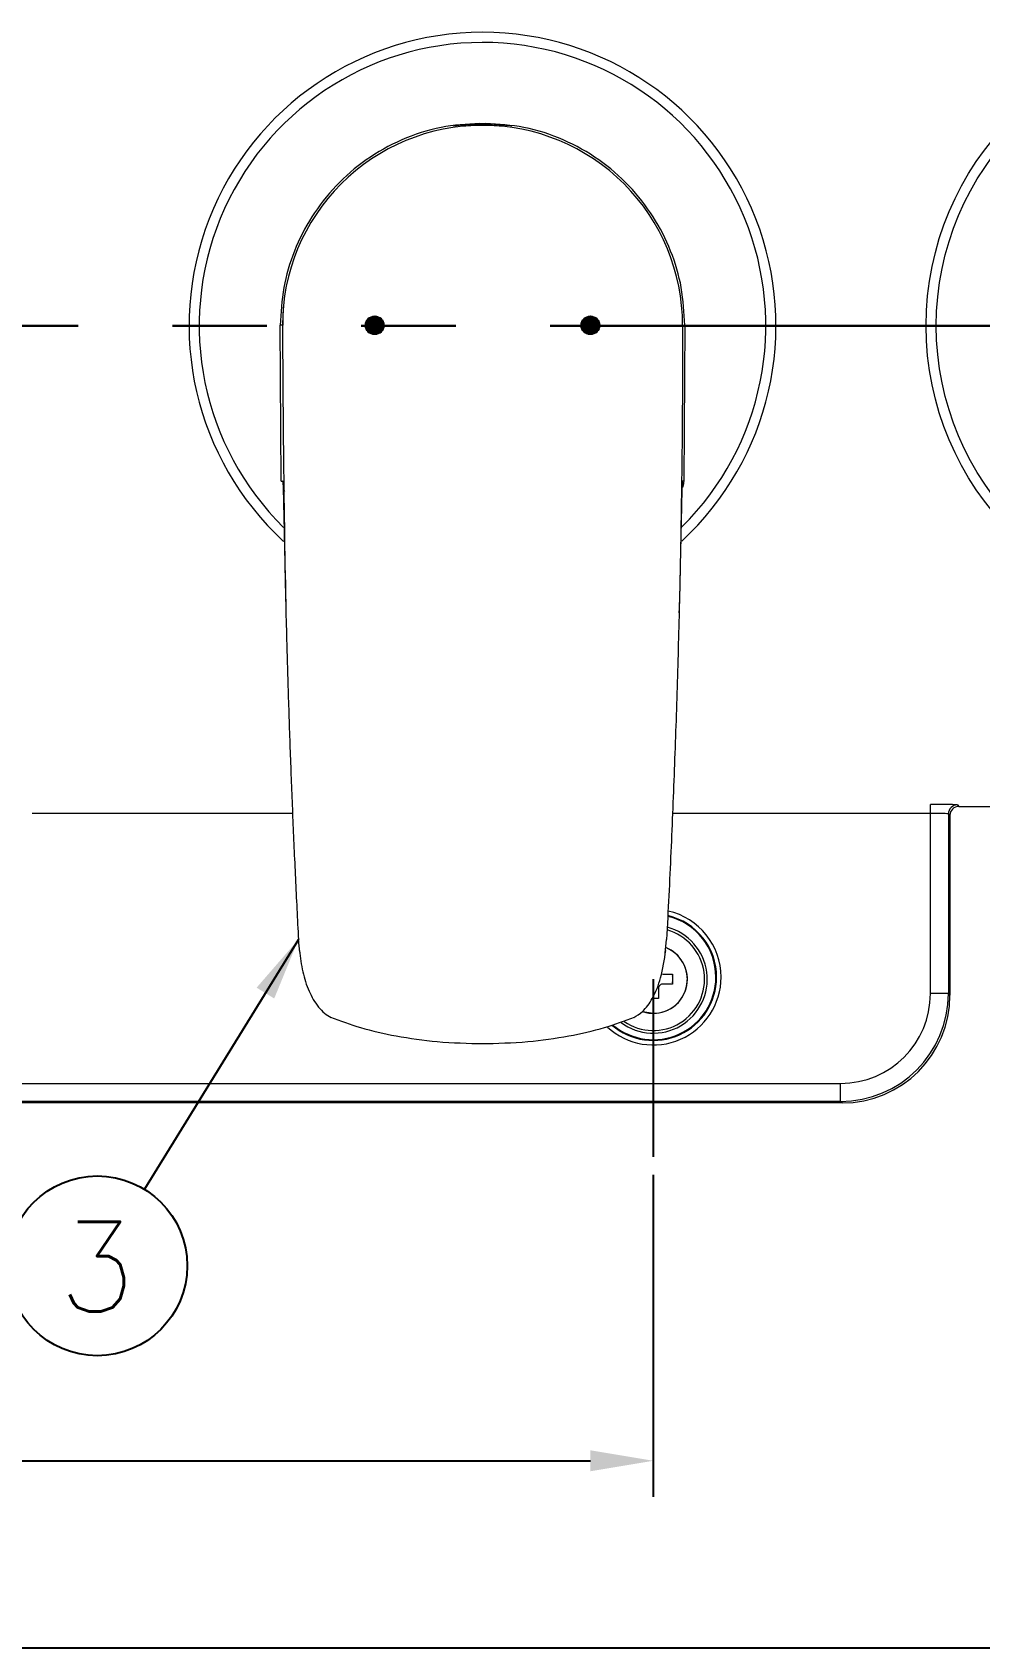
# Model space of a CAD drawing. Extents: x 14808 to 20058, y -13198 to -11680.
# Drawn here: x 15944.5 to 15997.2, y -12092.2 to -12002.3 of the extents above; entities that cross this region are included whole.
import ezdxf

# ---------------------------------------------------------------- set-up
doc = ezdxf.new("R2010")
doc.units = 0
doc.header["$LTSCALE"] = 7
doc.header["$MEASUREMENT"] = 0
doc.linetypes.add('PHANTOM', pattern=[2.5, 1.25, -0.25, 0.25, -0.25, 0.25, -0.25])
doc.layers.get('0').update_dxf_attribs({"color": 2, "linetype": 'CONTINUOUS'})
for name, color, linetype in [('D', 2, 'CONTINUOUS'), ('DIM', 2, 'CONTINUOUS'), ('DWG', 7, 'CONTINUOUS'), ('PH', 3, 'PHANTOM')]:
    doc.layers.add(name, color=color, linetype=linetype)
doc.styles.add('GHS', font='romans', dxfattribs={"bigfont": 'ghs'})
doc.dimstyles.new('STANDARD$7', dxfattribs={"dimtxt": 3.5, "dimasz": 3, "dimexe": 1, "dimexo": 0.0625, "dimgap": 1, "dimtad": 1, "dimdec": 4, "dimzin": 0, "dimdsep": 46, "dimtxsty": 'GHS', "dimcen": 1, "dimclrt": 2, "dimadec": 0, "dimazin": 0, "dimtfac": 1, "dimtdec": 4, "dimtofl": 0, "dimtmove": 0, "dimatfit": 3, "dimfxl": 1, "dimtolj": 1, "dimtzin": 0, "dimarcsym": 0})

msp = doc.modelspace()

# ---------------------------------------------------------------- hatches: boundary and pattern name
at = {"layer": 'DIM'}
h = msp.add_hatch(dxfattribs=at)
h.set_pattern_fill('ANSI31', color=256, scale=0.5, angle=-90, style=0)
h.set_pattern_definition([(315, (15700.857596, -11036.4816), (0.044194174, 0.044194174), [])])
h.paths.add_polyline_path([(15964.082, -12018.606, 0.414214), (15963.582, -12018.106, 0.414214), (15963.082, -12018.606)])
h.paths.add_polyline_path([(15963.582, -12019.106, 0.414214), (15964.082, -12018.606), (15963.082, -12018.606, 0.414214)])
h = msp.add_hatch(dxfattribs=at)
h.set_pattern_fill('ANSI31', color=256, scale=0.5, angle=-90, style=0)
h.set_pattern_definition([(315, (12586.883496, -11279.64039), (0.0441941738, 0.0441941738), [])])
h.paths.add_polyline_path([(15975.082, -12018.606, -0.414214), (15975.582, -12018.106, -0.414214), (15976.082, -12018.606)])
h.paths.add_polyline_path([(15975.582, -12019.106, -0.414214), (15975.082, -12018.606), (15976.082, -12018.606, -0.414214)])

# ---------------------------------------------------------------- linework, layer by layer
at = {"color": 7, "linetype": 'Continuous', "lineweight": 15}
for p, q in [((15968.654, -12007.519), (15968.463, -12007.533)), ((15970.699, -12007.533), (15970.508, -12007.519)), ((15958.388, -12027.276), (15958.331, -12018.607)), ((15958.451, -12018.607), (15958.331, -12018.607)), ((15980.711, -12018.607), (15980.831, -12018.607)), ((15980.831, -12018.607), (15980.774, -12027.276)), ((15958.584, -12027.857), (15958.52, -12027.735)), ((15958.643, -12034.487), (15958.646, -12034.608)), ((15980.516, -12034.608), (15980.519, -12034.487)), ((15994.494, -12045.763), (15994.494, -12045.263)), ((15959.013, -12045.763), (15944.538, -12045.763)), ((15994.494, -12045.763), (15980.146, -12045.763)), ((15994.494, -12055.79), (15994.494, -12045.763)), ((15995.494, -12045.789), (15995.494, -12055.79)), ((15995.581, -12045.877), (15995.494, -12045.789)), ((15995.581, -12045.877), (15995.581, -12055.878)), ((15995.994, -12045.289), (15996.081, -12045.377)), ((15996.081, -12045.377), (16006.331, -12045.377)), ((15959.416, -12053.493), (15959.34, -12052.782)), ((15979.736, -12053.535), (15979.822, -12052.782)), ((15979.596, -12054.709), (15980.156, -12054.709)), ((15980.166, -12054.867), (15980.156, -12054.801)), ((15980.156, -12055.187), (15980.173, -12055.035)), ((15979.366, -12056.069), (15979.021, -12056.069)), ((15979.366, -12055.509), (15979.366, -12056.069)), ((15995.494, -12055.79), (15994.494, -12055.79)), ((15995.494, -12055.79), (15995.581, -12055.878)), ((15793.668, -12060.789), (15989.494, -12060.789)), ((15989.494, -12061.789), (15989.494, -12060.789)), ((15989.582, -12061.877), (15793.58, -12061.877)), ((15989.494, -12061.789), (15793.668, -12061.789)), ((15989.582, -12061.877), (15989.494, -12061.789))]:
    msp.add_line(p, q, dxfattribs=at)
at = {"color": 1}
msp.add_line((15979.081, -12054.994), (15979.081, -12064.872), dxfattribs=at)
at = {"color": 7, "linetype": 'Continuous', "lineweight": 15, "flags": 128}
for points in [[(15967.966, -12007.509), (15968.114, -12007.481), (15968.425, -12007.438), (15968.87, -12007.396), (15969.395, -12007.372), (15969.936, -12007.377), (15970.435, -12007.407), (15970.842, -12007.451), (15971.111, -12007.492), (15971.206, -12007.513), (15971.119, -12007.507), (15970.862, -12007.481), (15970.461, -12007.447), (15969.958, -12007.421), (15969.581, -12007.415), (15969.581, -12007.415)], [(15978.476, -12056.789), (15978.496, -12056.796), (15979.081, -12056.888)]]:
    msp.add_lwpolyline(points, dxfattribs=at)
at = {"color": 7, "linetype": 'Continuous', "lineweight": 15}
for radius in [16.324, 15.759]:
    msp.add_circle((16010.581, -12018.627), radius, dxfattribs=at)
msp.add_circle((15948.153, -12070.938), 5)
for centre, radius, start, end in [((15969.581, -12018.627), 16.324, 90, 227.31718), ((15969.581, -12018.627), 15.759, 314.74002, 225.40805), ((15969.581, -12018.627), 16.324, 312.76965, 90), ((15969.58, -12018.606), 11.129, 89.99432, 180.00555), ((15969.582, -12018.606), 11.129, 359.99442, 90.00569), ((15995.994, -12045.789), 0.5, 90.01954, 179.98004), ((15979.081, -12054.877), 3.481, 0, 76.50426), ((15979.081, -12054.877), 3.521, 0, 76.62351), ((15979.081, -12054.877), 3.771, 0, 77.24871), ((15979.081, -12054.994), 3, 233.24911, 74.85766), ((15979.081, -12054.994), 2.85, 235.31663, 74.38622), ((15979.081, -12054.994), 1.894, 251.30723, 68.34775), ((15979.081, -12054.994), 1.895, 270, 68.49758), ((15979.081, -12054.877), 3.771, 227.39318, 0), ((15979.081, -12054.877), 3.521, 229.13204, 0), ((15979.081, -12054.877), 3.481, 229.47965, 0)]:
    msp.add_arc(centre, radius, start, end, dxfattribs=at)
for centre, major_axis, ratio, start_param, end_param in [((15994.494, -12045.29), (1.5, 0), 0.017455, 0.017453, 1.570796), ((15994.494, -12045.79), (1, 0), 0.026183, 0.017453, 1.570796), ((15996.081, -12045.877), (-0.354, 0.354), 0.999695, 5.497939, 7.068431), ((15989.493, -12055.789), (-4.244, 4.244), 0.999797, 2.356347, 3.926839), ((15989.493, -12055.789), (3.537, -3.537), 0.999695, 5.497939, 7.068431), ((15989.58, -12055.876), (4.244, -4.244), 0.999695, 5.497939, 7.068431)]:
    msp.add_ellipse(centre, major_axis=major_axis, ratio=ratio, start_param=start_param, end_param=end_param, dxfattribs=at)
for points, knots in [([(15969.428, -12007.373), (15968.705, -12007.417), (15967.207, -12007.509), (15965.052, -12008.231), (15963.067, -12009.341), (15961.376, -12010.805), (15960.034, -12012.536), (15959.056, -12014.454), (15958.446, -12016.5), (15958.37, -12017.905), (15958.331, -12018.607)], [0, 0, 0, 0, 0.117615, 0.24361, 0.369625, 0.495665, 0.62173, 0.747811, 0.873904, 1, 1, 1, 1]), ([(15969.581, -12007.415), (15969.399, -12007.417), (15969.036, -12007.422), (15968.55, -12007.456), (15968.185, -12007.492), (15967.976, -12007.516), (15967.976, -12007.511), (15967.976, -12007.51)], [0, 0, 0, 0, 0.213511, 0.426974, 0.641634, 0.856923, 1, 1, 1, 1]), ([(15969.581, -12007.482), (15969.395, -12007.482), (15969.086, -12007.484), (15968.777, -12007.509), (15968.654, -12007.519)], [0, 0, 0, 0, 0.6032328, 1, 1, 1, 1]), ([(15970.508, -12007.519), (15970.385, -12007.509), (15970.076, -12007.484), (15969.767, -12007.482), (15969.581, -12007.482)], [0, 0, 0, 0, 0.396775, 1, 1, 1, 1]), ([(15980.831, -12018.607), (15980.793, -12017.905), (15980.716, -12016.5), (15980.107, -12014.454), (15979.128, -12012.536), (15977.786, -12010.805), (15976.096, -12009.341), (15974.11, -12008.231), (15971.964, -12007.511), (15970.475, -12007.419), (15969.761, -12007.375)], [0, 0, 0, 0, 0.1262827, 0.2525624, 0.3788295, 0.5050814, 0.6313074, 0.7575096, 0.8836906, 1, 1, 1, 1]), ([(15958.505, -12017.516), (15958.49, -12017.697), (15958.462, -12018.06), (15958.465, -12018.425), (15958.467, -12018.607)], [0, 0, 0, 0, 0.500702, 1, 1, 1, 1]), ([(15958.451, -12018.607), (15958.49, -12024.306), (15958.537, -12031.146), (15958.769, -12039.121), (15958.884, -12042.539), (15959.017, -12045.956), (15959.168, -12049.373), (15959.282, -12051.646), (15959.34, -12052.782)], [0, 0, 0, 0, 0.500015, 0.60002, 0.700026, 0.800031, 0.900039, 1, 1, 1, 1]), ([(15980.711, -12018.607), (15980.708, -12020.235), (15980.7, -12023.492), (15980.644, -12028.377), (15980.554, -12033.261), (15980.427, -12038.145), (15980.263, -12043.027), (15980.066, -12047.908), (15979.903, -12051.158), (15979.822, -12052.782)], [0, 0, 0, 0, 0.142867, 0.285735, 0.428603, 0.571471, 0.714338, 0.857206, 1, 1, 1, 1]), ([(15958.388, -12027.276), (15958.406, -12027.277), (15958.442, -12027.278), (15958.45, -12027.274), (15958.461, -12027.289), (15958.47, -12027.23), (15958.482, -12027.422), (15958.498, -12027.958), (15958.513, -12028.586), (15958.531, -12029.382), (15958.55, -12030.316), (15958.572, -12031.354), (15958.596, -12032.464), (15958.619, -12033.517), (15958.636, -12034.19), (15958.643, -12034.487)], [0, 0, 0, 0, 0.101452, 0.202909, 0.304365, 0.405822, 0.50692, 0.570236, 0.633553, 0.696871, 0.760189, 0.823508, 0.886821, 0.950214, 1, 1, 1, 1]), ([(15980.774, -12027.276), (15980.756, -12027.277), (15980.721, -12027.278), (15980.713, -12027.274), (15980.701, -12027.289), (15980.693, -12027.23), (15980.68, -12027.422), (15980.665, -12027.958), (15980.649, -12028.586), (15980.632, -12029.382), (15980.612, -12030.316), (15980.59, -12031.354), (15980.566, -12032.464), (15980.543, -12033.517), (15980.527, -12034.19), (15980.519, -12034.487)], [0, 0, 0, 0, 0.101452, 0.202909, 0.304365, 0.405822, 0.50692, 0.570236, 0.633553, 0.696871, 0.760189, 0.823508, 0.886821, 0.950214, 1, 1, 1, 1]), ([(15980.774, -12027.276), (15980.768, -12027.382), (15980.76, -12027.523), (15980.691, -12027.644), (15980.674, -12027.674)], [0, 0, 0, 0, 0.748699, 1, 1, 1, 1]), ([(15958.53, -12027.733), (15958.523, -12027.728), (15958.507, -12027.717), (15958.503, -12027.831), (15958.505, -12027.982), (15958.505, -12028.05)], [0, 0, 0, 0, 0.306351, 0.68861, 1, 1, 1, 1]), ([(15959.393, -12053.387), (15959.446, -12053.786), (15959.551, -12054.563), (15959.885, -12055.639), (15960.321, -12056.41), (15960.772, -12056.889), (15961.04, -12057.048), (15961.17, -12057.125)], [0, 0, 0, 0, 0.27815, 0.540853, 0.782229, 0.89428, 1, 1, 1, 1]), ([(15977.992, -12057.125), (15978.16, -12057.019), (15978.586, -12056.752), (15979.114, -12055.987), (15979.565, -12054.835), (15979.697, -12053.903), (15979.769, -12053.387)], [0, 0, 0, 0, 0.138476, 0.351715, 0.641168, 1, 1, 1, 1]), ([(15980.156, -12054.709), (15980.156, -12054.832), (15980.156, -12055.015), (15980.156, -12055.199), (15980.156, -12055.259)], [0, 0, 0, 0, 0.669516, 1, 1, 1, 1]), ([(15979.616, -12055.259), (15979.588, -12055.262), (15979.532, -12055.267), (15979.457, -12055.31), (15979.401, -12055.373), (15979.37, -12055.444), (15979.367, -12055.49), (15979.366, -12055.509)], [0, 0, 0, 0, 0.214072, 0.428175, 0.641651, 0.854882, 1, 1, 1, 1]), ([(15980.156, -12055.259), (15980.035, -12055.259), (15979.856, -12055.259), (15979.674, -12055.259), (15979.616, -12055.259)], [0, 0, 0, 0, 0.6791114, 1, 1, 1, 1]), ([(15961.122, -12057.106), (15961.676, -12057.307), (15962.865, -12057.741), (15964.858, -12058.186), (15967.144, -12058.517), (15968.773, -12058.556), (15969.633, -12058.576)], [0, 0, 0, 0, 0.20447, 0.439169, 0.704219, 1, 1, 1, 1]), ([(15969.53, -12058.576), (15970.389, -12058.556), (15972.018, -12058.517), (15974.304, -12058.186), (15976.298, -12057.741), (15977.486, -12057.307), (15978.04, -12057.106)], [0, 0, 0, 0, 0.295782, 0.560831, 0.79553, 1, 1, 1, 1])]:
    msp.add_open_spline(points, degree=3, knots=knots, dxfattribs=at)
at = {"layer": 'D'}
for p, q in [((15979.081, -12065.872), (15979.081, -12083.786)), ((15807.581, -12081.786), (15975.581, -12081.786)), ((15742.297, -12092.186), (16040.94, -12092.186))]:
    msp.add_line(p, q, dxfattribs=at)
msp.add_solid([(15975.581, -12081.203), (15975.581, -12082.369), (15979.081, -12081.786)], dxfattribs=at)
at = {"layer": 'DIM'}
for centre in [(15963.582, -12018.606), (15975.582, -12018.606)]:
    msp.add_circle(centre, 0.5, dxfattribs=at)
at = {"layer": 'PH', "linetype": 'PHANTOM', "lineweight": 30, "ltscale": 3}
msp.add_line((16052.088, -12018.627), (15730.508, -12018.627), dxfattribs=at)

# ---------------------------------------------------------------- texts
at = {"layer": 'DWG', "style": 'GHS'}
msp.add_text('3', height=5, dxfattribs=at).set_placement((15945.99, -12073.488))

# ---------------------------------------------------------------- leaders
at = {"layer": 'D'}
msp.add_leader([(15959.34, -12052.782), (15950.776, -12066.681)], dimstyle='STANDARD$7', override={"dimscale": 1, "dimasz": 3.5, "dimtad": 0, "dimcen": 5, "dimtp": 0.1, "dimtm": 1e-09}, dxfattribs=at)

doc.saveas('drawing.dxf')
